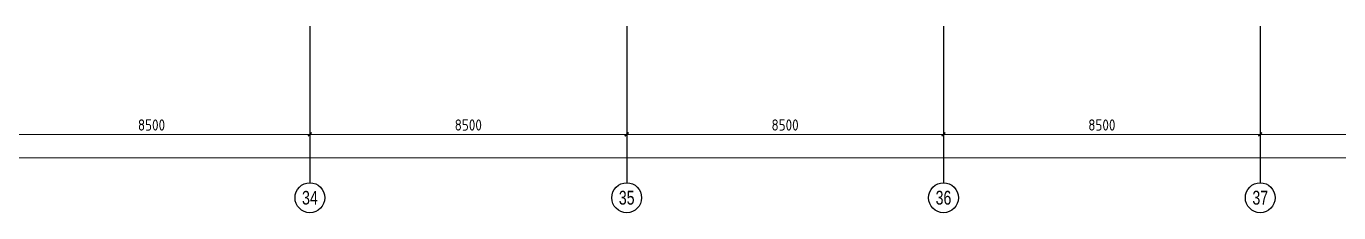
# Model space of a CAD drawing. Extents: x 4 to 13611208, y -605838 to 574722.
# Drawn here: x 13388786 to 13424004, y 160225 to 165210 of the extents above; entities that cross this region are included whole.
import ezdxf
from ezdxf.enums import TextEntityAlignment as Align

# ---------------------------------------------------------------- set-up
doc = ezdxf.new("R2010")
doc.units = 0
doc.header["$LTSCALE"] = 1000
doc.header["$MEASUREMENT"] = 0
doc.layers.add('AXIS', color=3, linetype='Continuous')
doc.layers.add('AXIS_TEXT', color=7, linetype='Continuous')
doc.styles.add('C', font='HZTXT_E', dxfattribs={"width": 0.7, "bigfont": 'HZTXT'})
doc.styles.add('COMPLEX', font='hztxt_e.shx', dxfattribs={"width": 0.6, "bigfont": 'HZTXT.shx'})
doc.styles.add('DIM_FONT', font='gbenor.shx', dxfattribs={"bigfont": 'gbcbig.shx'})
doc.dimstyles.new('_TCH_ARCH&&100', dxfattribs={"dimtxt": 300, "dimasz": 100, "dimexe": 100, "dimexo": 100, "dimgap": 100, "dimtad": 1, "dimdec": 0, "dimzin": 0, "dimdsep": 46, "dimtxsty": 'DIM_FONT', "dimblk": 'ARCHTICK', "dimcen": 0.09, "dimclrd": 3, "dimclre": 3, "dimclrt": 7, "dimaunit": 1, "dimazin": 2, "dimtfac": 1, "dimtdec": 0, "dimtix": 1, "dimtmove": 2, "dimatfit": 3, "dimfxl": 1, "dimtolj": 1, "dimtzin": 0, "dimlwd": 18, "dimlwe": 18, "dimarcsym": 0})

# ---------------------------------------------------------------- blocks, each defined once
blk = doc.blocks.new('_ArchTick')
at = {"color": 0, "linetype": 'ByBlock', "const_width": 0.4}
blk.add_lwpolyline([(-0.5, -0.5), (0.5, 0.5)], dxfattribs=at)
blk = doc.blocks.new('*D1287')
at = {"layer": 'AXIS', "color": 3, "lineweight": 18}
for p, q in [((13387897, 164620), (13387897, 162220)), ((13396397, 164620), (13396397, 162220)), ((13387897, 162320), (13396397, 162320))]:
    blk.add_line(p, q, dxfattribs=at)
at = {"layer": 'AXIS', "color": 3, "lineweight": 18, "xscale": 100, "yscale": 100, "zscale": 100, "rotation": 180}
blk.add_blockref('_ArchTick', (13387897, 162320), dxfattribs=at)
at = {"layer": 'AXIS', "color": 3, "lineweight": 18, "xscale": 100, "yscale": 100, "zscale": 100}
blk.add_blockref('_ArchTick', (13396397, 162320), dxfattribs=at)
at = {"layer": 'AXIS', "color": 7, "insert": (13392147, 162570), "char_height": 300, "attachment_point": 5, "style": 'DIM_FONT'}
blk.add_mtext('\\A1;8500', dxfattribs=at)
blk = doc.blocks.new('*D1286')
at = {"layer": 'AXIS', "color": 3, "lineweight": 18}
for p, q in [((13396397, 164620), (13396397, 162220)), ((13404897, 164620), (13404897, 162220)), ((13396397, 162320), (13404897, 162320))]:
    blk.add_line(p, q, dxfattribs=at)
at = {"layer": 'AXIS', "color": 3, "lineweight": 18, "xscale": 100, "yscale": 100, "zscale": 100, "rotation": 180}
blk.add_blockref('_ArchTick', (13396397, 162320), dxfattribs=at)
at = {"layer": 'AXIS', "color": 3, "lineweight": 18, "xscale": 100, "yscale": 100, "zscale": 100}
blk.add_blockref('_ArchTick', (13404897, 162320), dxfattribs=at)
at = {"layer": 'AXIS', "color": 7, "insert": (13400647, 162570), "char_height": 300, "attachment_point": 5, "style": 'DIM_FONT'}
blk.add_mtext('\\A1;8500', dxfattribs=at)
blk = doc.blocks.new('*D1285')
at = {"layer": 'AXIS', "color": 3, "lineweight": 18}
for p, q in [((13404897, 164620), (13404897, 162220)), ((13413397, 164620), (13413397, 162220)), ((13404897, 162320), (13413397, 162320))]:
    blk.add_line(p, q, dxfattribs=at)
at = {"layer": 'AXIS', "color": 3, "lineweight": 18, "xscale": 100, "yscale": 100, "zscale": 100, "rotation": 180}
blk.add_blockref('_ArchTick', (13404897, 162320), dxfattribs=at)
at = {"layer": 'AXIS', "color": 3, "lineweight": 18, "xscale": 100, "yscale": 100, "zscale": 100}
blk.add_blockref('_ArchTick', (13413397, 162320), dxfattribs=at)
at = {"layer": 'AXIS', "color": 7, "insert": (13409147, 162570), "char_height": 300, "attachment_point": 5, "style": 'DIM_FONT'}
blk.add_mtext('\\A1;8500', dxfattribs=at)
blk = doc.blocks.new('*D1284')
at = {"layer": 'AXIS', "color": 3, "lineweight": 18}
for p, q in [((13413397, 164620), (13413397, 162220)), ((13421897, 164620), (13421897, 162220)), ((13413397, 162320), (13421897, 162320))]:
    blk.add_line(p, q, dxfattribs=at)
at = {"layer": 'AXIS', "color": 3, "lineweight": 18, "xscale": 100, "yscale": 100, "zscale": 100, "rotation": 180}
blk.add_blockref('_ArchTick', (13413397, 162320), dxfattribs=at)
at = {"layer": 'AXIS', "color": 3, "lineweight": 18, "xscale": 100, "yscale": 100, "zscale": 100}
blk.add_blockref('_ArchTick', (13421897, 162320), dxfattribs=at)
at = {"layer": 'AXIS', "color": 7, "insert": (13417647, 162570), "char_height": 300, "attachment_point": 5, "style": 'DIM_FONT'}
blk.add_mtext('\\A1;8500', dxfattribs=at)
blk = doc.blocks.new('*D1283')
at = {"layer": 'AXIS', "color": 3, "lineweight": 18}
for p, q in [((13421897, 164620), (13421897, 162220)), ((13430397, 164620), (13430397, 162220)), ((13421897, 162320), (13430397, 162320))]:
    blk.add_line(p, q, dxfattribs=at)
at = {"layer": 'AXIS', "color": 3, "lineweight": 18, "xscale": 100, "yscale": 100, "zscale": 100, "rotation": 180}
blk.add_blockref('_ArchTick', (13421897, 162320), dxfattribs=at)
at = {"layer": 'AXIS', "color": 3, "lineweight": 18, "xscale": 100, "yscale": 100, "zscale": 100}
blk.add_blockref('_ArchTick', (13430397, 162320), dxfattribs=at)
at = {"layer": 'AXIS', "color": 7, "insert": (13426147, 162570), "char_height": 300, "attachment_point": 5, "style": 'DIM_FONT'}
blk.add_mtext('\\A1;8500', dxfattribs=at)
blk = doc.blocks.new('*D1264')
at = {"layer": 'AXIS', "color": 3, "lineweight": 18}
for p, q in [((13121697, 164820), (13121697, 161589)), ((13473697, 164820), (13473697, 161589)), ((13121697, 161689), (13473697, 161689))]:
    blk.add_line(p, q, dxfattribs=at)
at = {"layer": 'AXIS', "color": 3, "lineweight": 18, "xscale": 100, "yscale": 100, "zscale": 100, "rotation": 180}
blk.add_blockref('_ArchTick', (13121697, 161689), dxfattribs=at)
at = {"layer": 'AXIS', "color": 3, "lineweight": 18, "xscale": 100, "yscale": 100, "zscale": 100}
blk.add_blockref('_ArchTick', (13473697, 161689), dxfattribs=at)
at = {"layer": 'AXIS', "color": 7, "insert": (13297697, 161939), "char_height": 300, "attachment_point": 5, "style": 'DIM_FONT'}
blk.add_mtext('\\A1;352000', dxfattribs=at)
blk = doc.blocks.new('_AXISO')
blk.add_circle((0, 0), 0.5)
at = {"layer": 'AXIS_TEXT', "style": 'COMPLEX', "width": 1.041667}
blk.add_attdef('A', text='', height=0.56, dxfattribs=at).set_placement((-0.25, -0.28), (0.25, -0.28), align=Align.FIT)

msp = doc.modelspace()

# ---------------------------------------------------------------- linework, layer by layer
at = {"layer": 'AXIS'}
for p, q in [((13396397.4, 165209.5), (13396397.4, 161025)), ((13404897.4, 165209.5), (13404897.4, 161025)), ((13413397.4, 165209.5), (13413397.4, 161025)), ((13421897.4, 165209.5), (13421897.4, 161025))]:
    msp.add_line(p, q, dxfattribs=at)

# ---------------------------------------------------------------- block references
ref = msp.add_blockref('_AXISO', (13396397.4, 160625), dxfattribs=dict(at, xscale=800, yscale=800, zscale=2400))
ref.add_attrib('A', '34', dxfattribs={"layer": 'AXIS_TEXT', "ltscale": 3, "height": 364.44, "style": 'C', "width": 0.859649}).set_placement((13396184.8, 160442.8), (13396610, 160442.8), align=Align.FIT)
ref = msp.add_blockref('_AXISO', (13404897.4, 160625), dxfattribs=dict(at, xscale=800, yscale=800, zscale=2400))
ref.add_attrib('A', '35', dxfattribs={"layer": 'AXIS_TEXT', "ltscale": 3, "height": 370.51, "style": 'C', "width": 0.857658}).set_placement((13404687.4, 160439.8), (13405107.3, 160439.8), align=Align.FIT)
ref = msp.add_blockref('_AXISO', (13413397.4, 160625), dxfattribs=dict(at, xscale=800, yscale=800, zscale=2400))
ref.add_attrib('A', '36', dxfattribs={"layer": 'AXIS_TEXT', "ltscale": 3, "height": 370.51, "style": 'C', "width": 0.857658}).set_placement((13413187.4, 160439.8), (13413607.3, 160439.8), align=Align.FIT)
ref = msp.add_blockref('_AXISO', (13421897.4, 160625), dxfattribs=dict(at, xscale=800, yscale=800, zscale=2400))
ref.add_attrib('A', '37', dxfattribs={"layer": 'AXIS_TEXT', "ltscale": 3, "height": 370.51, "style": 'C', "width": 0.857658}).set_placement((13421687.4, 160439.8), (13422107.3, 160439.8), align=Align.FIT)

# ---------------------------------------------------------------- dimensions: what is measured, and where the dimension line sits
for p1, p2, distance, picture, middle in [((13121697.1, 164920), (13473697.1, 164920), -3231, '*D1264', (13297697.1, 161939)), ((13387897.1, 164720), (13396397.1, 164720), -2400, '*D1287', (13392147.1, 162570)), ((13396397.1, 164720), (13404897.1, 164720), -2400, '*D1286', (13400647.1, 162570)), ((13404897.1, 164720), (13413397.1, 164720), -2400, '*D1285', (13409147.1, 162570)), ((13413397.1, 164720), (13421897.1, 164720), -2400, '*D1284', (13417647.1, 162570)), ((13421897.1, 164720), (13430397.1, 164720), -2400, '*D1283', (13426147.1, 162570))]:
    dim = msp.add_aligned_dim(p1=p1, p2=p2, distance=distance, dimstyle='_TCH_ARCH&&100', dxfattribs=at)
    dim.commit()
    dim.dimension.update_dxf_attribs({"geometry": picture, "text_midpoint": middle})

doc.saveas('drawing.dxf')
